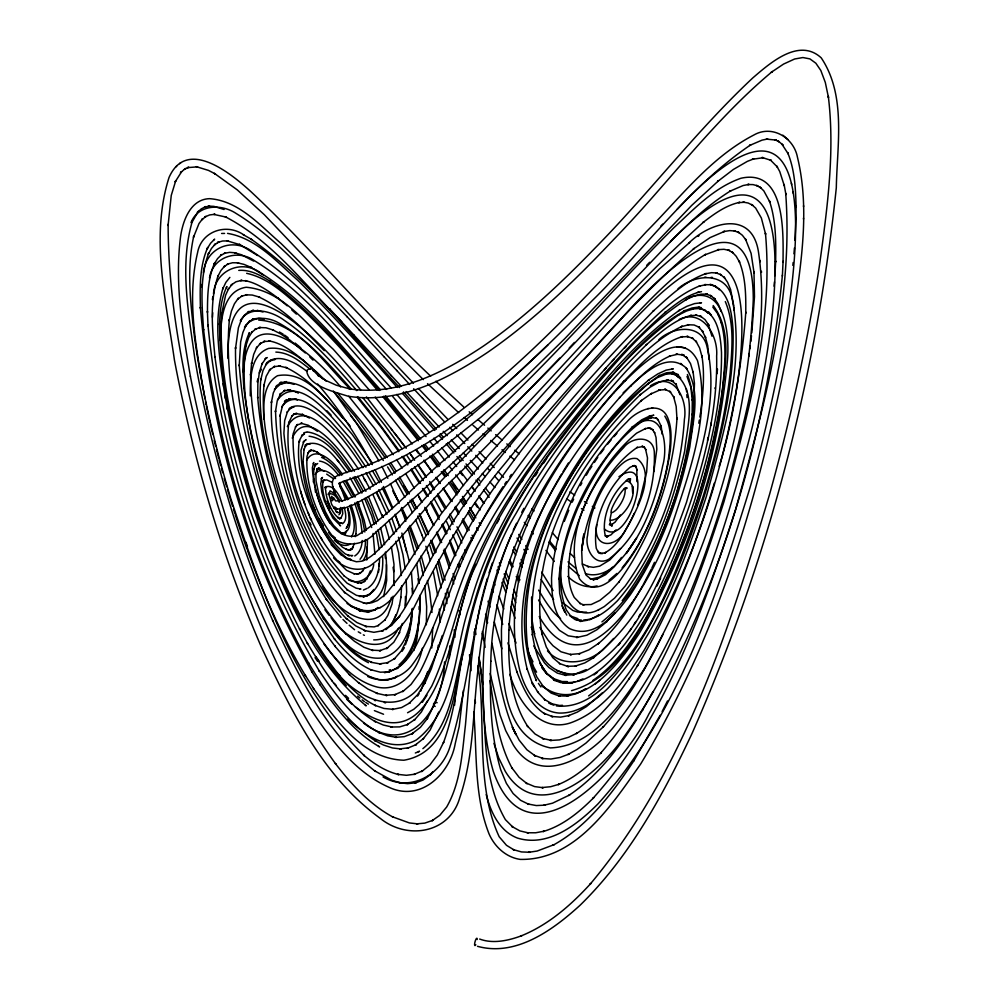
<?xml version="1.0" encoding="UTF-8"?>
<svg xmlns="http://www.w3.org/2000/svg" width="999" height="999" viewBox="0 0 999 999"><rect width="100%" height="100%" fill="white"/><g stroke="black" fill="none" stroke-linecap="round" stroke-linejoin="round"><path stroke-width="1.5" d="M382.567 556.505C383.878 572.002 379.358 597.027 359.378 596.453M449.762 645.866L449.4 657.742M622.202 600.649L622.802 599.899C662.961 546.74 685.252 480.819 692.157 414.935L692.157 413.973M692.282 400.524L690.821 387.113L686.987 376.436M796.028 219.031L796.091 205.619M473.713 711.9C477.172 752.484 473.838 795.254 489.023 833.815C494.555 846.665 505.944 857.292 520.117 859.39C576.061 860.676 612.025 804.507 640.621 764.085C721.415 630.756 764.335 477.859 792.282 325.549C799.824 270.167 810.838 212.475 797.439 157.18C793.743 137.55 772.027 124.463 753.783 135.052C710.639 157.392 680.381 197.452 646.74 231.331C588.374 294.343 529.92 358.129 461.238 410.214C426.885 435.776 390.01 459.29 348.688 471.69C343.793 473.563 337.887 474.038 334.153 478.121C330.145 482.904 333.741 489.572 335.352 494.443L332.679 486.476L333.816 489.972M803.471 219.118L803.483 218.057M803.546 206.731L803.546 205.607M228.009 358.429C225.762 234.216 331.668 353.821 360.627 389.91M365.384 539.585C365.659 546.503 364.485 553.746 360.027 559.29M405.344 605.756L405.432 596.503M412.999 593.269L411.376 571.952M692.157 414.935L692.295 399.388M250.262 395.804C250.337 379.458 249.912 355.182 268.581 348.426C292.395 345.554 310.377 367.12 326.423 381.306M302.984 462.125L304.108 449.063L303.921 449.675L305.894 445.317L305.107 446.391L307.904 443.818L306.805 444.443L310.389 443.618L309.727 443.756M355.207 536.663L355.869 533.703M783.041 262.4C783.091 235.027 786.488 168.132 741.021 178.234C714.322 187.45 694.268 208.803 674.063 227.56C638.361 262.962 604.932 300.524 570.217 336.875C530.844 378.484 489.972 418.681 447.602 457.23C416.658 482.492 390.834 514.747 356.718 535.739C328.771 542.17 313.012 493.007 312.412 467.644L313.773 462.5L313.187 463.648M355.869 533.978C357.018 524 354.32 514.173 350.999 504.857M374.9 554.32L373.039 533.391M418.881 621.016L416.845 639.285L413.886 650.549M419.093 609.402L419.143 606.505M426.323 624.812L426.66 606.668L424.787 585.726M412.275 608.978L409.965 628.209L406.231 641.221L406.531 640.322L401.323 650.898L394.068 659.265L394.942 658.466L386.975 662.961L388.261 662.587L379.632 663.848M420.167 595.129C419.842 619.018 418.231 647.752 399.038 664.822M340.671 507.48L340.197 513.174M596.653 524.6C592.807 548.339 615.059 548.613 624.75 531.368C633.99 515.397 658.091 473.901 636.962 458.616C627.809 456.805 620.591 464.922 615.047 470.854C600.212 489.21 589.86 511.75 587.599 535.364C584.39 547.502 593.918 567.295 608.666 559.328C640.821 535.427 656.006 490.434 654.27 451.348C652.534 434.627 631.543 436.838 623.676 447.589C593.543 479.095 561.213 534.902 579.657 579.108C601.011 604.982 629.42 560.914 638.249 545.392L638.498 544.93C652.946 518.381 663.236 489.522 668.343 459.715C669.954 445.454 672.926 428.958 664.797 416.133M220.28 340.684C220.767 321.591 222.228 290.871 246.179 287.25C283.466 290.572 307.754 325.824 333.316 349.325L369.255 389.922M455.944 687.275L454.582 705.282M432.729 627.809L431.768 647.939M339.872 483.004L339.922 486.451L340.209 482.455L338.861 483.928L342.907 481.443C443.768 450.936 520.454 373.239 592.632 300.249C645.304 248.626 689.123 186.401 750.786 144.805L749.55 145.492L762.1 140.11L767.719 138.986L766.358 139.111L776.248 140.11L774.937 139.71L779.208 141.846L778.071 140.884L783.029 145.08L781.892 144.118L788.223 153.871L787.612 152.572C794.767 169.63 795.591 188.486 796.091 206.743M796.028 217.957L794.979 240.397M438.124 648.214L438.236 645.292M561.276 561.688C556.768 583.641 569.355 625.037 598.975 609.577M774.999 274.65L774.949 275.699L775.674 260.989L775.624 262.1C775.998 241.633 776.073 220.579 769.43 200.961L769.954 202.173L763.81 190.859L759.939 187.05L760.938 187.987L756.555 185.414L757.941 185.939L753.046 184.603L747.627 184.515L749.088 184.403L743.144 185.527L729.732 191.296L730.868 190.697C694.342 213.399 666.233 246.815 636.45 277.285C594.517 322.178 552.809 367.32 508.716 410.114C465.109 452.172 420.129 492.807 374.975 533.166C362.687 546.803 339.66 548.576 328.683 532.517M511.525 534.49C494.218 574.288 485.464 617.407 483.379 660.651L483.366 660.839C482.105 697.926 482.942 735.751 493.381 771.615C529.195 873.251 625.087 762.961 648.95 713.848L649.437 713.061C723.988 578.896 767.444 427.51 782.417 275.075M782.367 276.111L783.091 261.288M212.475 317.295L212.725 312.737M412.362 608.329L411.713 620.154L409.253 633.503M531.593 597.015L531.893 619.03L534.74 636.126L539.36 649.974C545.766 669.467 569.168 680.356 587.599 669.954C633.466 642.782 654.994 589.685 675.811 543.144C698.463 483.479 718.019 420.479 716.633 356.006C718.356 335.751 702.584 308.441 679.258 319.38M378.534 572.165L378.746 569.218M378.958 566.258L379.17 563.311M636.9 481.63L636.85 469.093L637.137 470.229L635.564 466.346L636.463 467.382L634.078 465.472L635.963 466.071L632.754 465.971L633.965 465.696L630.194 467.22C608.154 485.689 591.858 519.318 596.291 548.414L598.264 552.097L597.577 551.111L600.499 553.596L598.751 552.822L602.322 553.508L601.635 553.533L605.781 552.484L604.62 552.959C616.87 546.453 623.563 533.803 630.544 521.241M313.286 482.017L313.549 478.908M774.1 286.226L774.437 281.88M693.756 406.531L694.455 383.379L693.069 371.591L693.281 372.852L690.521 363.599L686.35 357.005L687.112 358.079L681.618 354.32L684.203 355.219L675.998 354.108L677.409 354.308L669.243 356.218L670.529 355.806C654.982 362.525 642.532 374.413 630.544 386.051L631.106 385.452L619.405 397.827L619.88 397.315C562.599 462.425 513.586 541.608 508.878 630.369L508.903 630.019C507.979 662.861 509.415 698.363 527.934 726.723L527.197 725.811L535.089 734.015L543.743 738.985L542.519 738.448L551.498 740.421L550.249 740.471L559.403 739.922L568.581 737.262L577.347 733.004L576.286 733.553C598.501 720.054 614.909 699.225 629.507 678.134L628.983 678.933L637.799 665.284L637.312 666.046C671.753 609.24 695.379 546.59 714.31 483.129M463.374 690.534L459.228 726.423L455.232 743.593C449.837 774.188 420.629 802.309 388.861 787.237C354.62 772.065 331.581 740.334 311.363 710.102C249.188 608.516 213.798 492.694 190.434 376.586L190.334 376.061M793.943 253.808L794.442 247.952M244.156 362.962C253.858 295.716 321.628 363.436 340.609 386.9M400.874 597.589L401.635 585.814M243.319 372.127L244.256 361.813M717.057 373.701L717.494 369.043M405.207 607.28L406.668 592.107L406.143 579.308M362.2 540.509C361.938 546.353 359.965 552.722 354.757 555.993M393.781 585.426L393.981 564.173L391.371 546.603M792.844 265.397L793.144 262.525M750.848 341.433L751.498 335.714M751.81 332.842L754.482 296.765L753.983 271.978L754.108 273.127L751.098 253.359L745.479 239.061L746.153 240.222L742.369 235.277L737.936 231.83L739.123 232.705L734.04 230.769L735.476 231.056L729.745 230.607L723.388 231.618L724.687 231.331L710.102 237.6L693.256 249.088L694.18 248.401C620.916 311.75 560.164 387.999 495.005 459.34C461.675 496.803 432.267 537.512 406.256 580.344C399.076 590.696 391.521 601.848 379.97 607.692M715.034 388.449L715.122 387.687M700.823 410.889C703.159 392.644 704.869 374.026 701.872 355.744L702.11 357.005L699.612 347.989L695.828 340.996L696.603 342.058L691.808 337.699L692.956 338.399L686.825 336.363L688.261 336.551L681.156 336.988L682.492 336.551C658.254 344.23 640.796 364.335 623.339 381.73L623.826 381.206C553.271 458.216 493.156 553.671 490.809 661.201L490.821 661.013C489.597 697.402 490.359 734.527 500.699 769.705L506.368 783.328L513.136 793.556L520.579 800.299L528.983 804.42L527.709 803.945L536.313 805.556L545.092 805.157L543.843 805.269L552.534 803.184L569.805 794.879L568.756 795.466C600.899 774.188 623.214 741.583 643.069 709.24L642.582 710.027L653.096 691.508M444.543 661.887C443.681 706.855 410.651 758.728 363.586 723.089M393.094 596.216L392.07 603.908L387.849 615.434L384.677 620.267L385.102 619.792L377.909 625.711L378.509 625.486L374.15 626.897L365.422 626.423L366.621 626.635L356.905 622.552L347.527 615.734L348.439 616.42C315.322 584.752 297.527 540.946 282.442 498.576C271.154 461.9 260.277 423.526 264.036 384.79L263.761 386.001L266.209 376.236L270.167 369.205L269.355 370.242L274.737 366.208L273.576 366.845L280.244 365.809L278.833 365.921L286.938 367.832L285.677 367.345C309.178 378.446 326.448 398.913 343.107 418.231M571.503 690.671C620.217 676.835 643.019 623.788 665.147 582.842L665.396 582.355C692.02 524.962 711.051 463.961 721.29 401.511C723.888 370.417 733.691 332.605 713.186 305.532M748.775 356.393L749.188 353.409M749.812 348.913L750.224 345.929M200.849 287.4L201.261 284.503M412.462 609.44C410.814 628.596 403.334 653.546 381.68 657.966C365.472 659.927 351.161 649.362 340.147 638.711M366.758 560.027L367.182 546.753M698.813 423.214L699.312 420.129M699.812 417.045L700.574 412.437M462.574 654.407C457.367 684.103 453.983 714.447 443.394 742.869L443.706 742.045L437.3 755.094L429.845 764.997L421.628 771.603L422.577 770.841L413.986 774.462L415.197 774.175L406.406 775.299L397.527 774.325L398.838 774.6C385.502 771.44 373.876 763.711 363.499 755.007L364.448 755.793C293.768 687.025 260.989 589.835 230.719 498.351C214.897 445.704 202.11 392.033 194.543 337.55C190.622 303.971 186.363 269.368 193.794 235.976L193.469 237.312L199.001 223.539L202.685 218.681L201.761 219.817L206.019 216.371L204.807 216.995L209.665 214.935L215.122 214.273L213.774 214.398L226.436 217.145L225.087 216.683C272.302 240.884 305.02 285.09 341.833 321.978M212.362 299.575L212.849 296.703M721.166 402.222L721.29 401.511M385.826 629.657C393.456 623.638 397.352 614.185 399.538 604.982M399.45 605.469L400.949 597.152M653.846 471.665L656.818 449.175L656.043 437.5L654.457 432.442L654.72 433.017L652.359 429.383L653.209 430.307L650.274 428.221L651.535 428.771L647.976 428.059L649.4 428.009L645.054 428.696L645.679 428.459L636.588 433.179C603.034 461.513 581.818 502.797 571.353 544.979C568.369 562.899 565.871 581.743 574.263 597.427L580.344 603.683L579.795 603.296L583.94 605.044L582.679 604.707L591.133 604.545L599.875 600.399L609.665 592.37L619.293 581.53L618.743 582.267C652.722 534.502 673.289 476.535 677.01 418.032L676.972 419.081L676.173 406.393L673.576 396.528L674.113 397.664L669.717 391.196L670.716 392.045L664.622 389.16L665.983 389.56L658.628 390.122L659.977 389.922L650.699 394.006L651.635 393.344L640.746 400.961L641.583 400.374C579.395 459.34 528.071 545.941 541.995 634.427L541.808 633.603L546.328 647.077L552.709 657.592L560.014 663.773L559.403 663.486L568.556 666.72L567.282 666.296L576.348 666.021L575.124 666.171L584.827 662.899L594.068 657.392L593.119 657.991L602.559 650.237L613.648 638.473M710.801 425.549L711.363 422.627M430.681 376.161C368.156 317.295 313.748 250.424 251.049 191.771C231.518 173.888 186.963 137.063 169.056 177.422C150.212 236.663 165.959 300.474 174.463 360.289C193.157 458.079 221.241 554.308 260.789 645.741C290.247 709.015 322.277 776.485 380.369 818.456C407.48 840.359 449.85 833.278 459.777 797.627C473.901 756.618 472.802 712.437 477.947 669.817C482.654 620.054 493.718 570.441 516.058 525.474C538.211 480.556 567.644 439.66 599.512 401.173C624.213 373.576 648.214 342.595 682.292 326.186L681.143 326.723L688.923 324.725L687.499 324.725L694.118 324.987L699.725 327.485L698.413 326.885L702.971 331.656L702.097 330.669L705.619 337.65L705.232 336.438L707.692 345.554L709.14 359.453M707.504 440.447L708.166 437.462M482.804 594.717C472.028 637.399 469.305 681.48 465.434 725.162C462.15 752.821 460.864 782.342 446.64 807.042L439.785 815.309L432.043 820.728L433.254 820.167L424.825 823.114L416.546 823.875L417.919 823.9L409.415 822.939L392.37 816.77L393.469 817.319C369.817 804.732 351.523 784.39 335.339 763.461L335.951 764.272C279.358 686.675 245.766 595.179 217.407 504.208C191.408 413.149 168.169 319.568 168.132 224.313L168.082 225.449L171.254 195.417L175.749 180.707L175.15 181.893L181.556 171.766L180.432 172.702L185.489 168.444L184.353 169.393L188.761 167.245L187.337 167.645L197.602 166.845L196.266 166.658L208.466 170.392L215.447 174.013L214.348 173.351L237.3 189.897L264.26 214.623L377.397 333.616L423.339 379.62M427.697 671.578L420.791 691.096M203.384 272.864C205.856 247.552 232.567 236.663 252.66 251.798C307.417 287.1 347.202 340.509 390.996 387.774M257.13 381.83L257.867 378.883M719.168 466.233C739.959 402.697 781.143 172.502 648.001 305.769C588.873 364.897 534.353 429.008 487.075 498.026C461.813 535.576 443.693 577.235 427.909 619.492C419.63 638.086 413.436 657.017 396.815 668.618L397.902 667.981L388.611 671.827L389.935 671.765L380.382 672.202L370.754 669.717L371.84 670.192C356.618 663.548 344.767 651.41 334.353 638.798L334.927 639.522C277.922 559.89 246.753 462.075 239.236 364.872L239.223 365.859L240.647 341.908L242.857 332.542L246.079 325.137L245.504 326.311L249.738 321.029L248.614 321.953L253.833 318.818L252.422 319.18L258.629 318.194L264.323 319.093M422.315 648.276C418.606 669.03 401.061 692.382 377.51 687.15C354.32 681.256 337.699 662.162 323.826 643.756M483.141 593.231L487.3 578.471M370.379 570.829L366.933 578.858L367.307 578.334L363.873 581.818L364.935 581.081L360.876 582.929L362.075 582.729L357.455 582.966L358.079 583.054L348.776 579.37M213.499 293.843C215.135 269.98 242.233 258.803 260.876 273.102C308.491 302.972 343.406 348.564 380.532 389.885M640.659 496.74L646.653 472.09L647.502 457.942L645.554 449.125L645.903 449.712L643.693 446.79L644.78 447.664L641.882 446.191L643.144 446.516L636.95 447.577L637.499 447.265C605.094 469.105 587.1 511.376 581.693 550.287L583.853 533.878L581.68 550.661L582.28 564.572L586.026 575.049L590.896 579.108L590.284 578.883L594.193 579.645L592.857 579.632L597.09 579.095L596.465 579.32L605.544 574.712L613.96 566.97L621.553 557.417M442.307 635.514L431.356 668.693L424.737 683.466L425.174 682.642L417.594 694.717L409.128 703.346L410.202 702.709L401.523 707.592L392.145 709.477L393.369 709.377L383.991 708.466L374.6 705.219L375.724 705.644C361.251 698.588 349.525 687.187 339.086 675.149L339.797 675.961C296.341 621.965 271.091 556.031 250.225 490.646C233.791 433.004 218.119 373.314 221.728 312.874L221.628 314.123L225.587 295.254L228.796 288.311L228.134 289.46L232.168 284.315L231.094 285.127L235.939 281.805L241.908 280.269L240.484 280.607L246.628 280.894L245.23 280.619C257.667 283.254 268.232 290.821 278.209 298.314L277.335 297.652L287.213 305.806M322.502 477.41L321.178 479.008L321.79 477.847L320.754 483.716L321.753 491.808L324.338 500.924L332.817 518.006L340.597 525.799L339.722 525.437M402.31 623.438L399.15 633.354L399.625 632.467L393.818 642.245L386.551 648.638L387.649 647.901L379.42 650.761L380.756 650.599L371.915 650.174L373.077 650.574L363.898 647.24L354.42 641.258L345.454 633.478L346.166 634.215C311.775 598.076 292.183 550.874 275.599 504.557C261.963 462.425 250.225 418.706 250.624 374.088L250.524 375.149L251.661 362.625L251.561 363.786L253.696 354.345L256.968 347.015L256.318 348.139L260.702 343.132L259.528 343.968L264.972 341.271L263.561 341.546L270.067 341.159L268.781 340.859C282.242 343.206 293.194 352.11 303.534 360.452L302.759 359.827L311.938 368.144M346.154 531.156L344.405 534.415L345.804 533.041L342.782 534.34M209.478 278.022C212.687 256.631 238.124 248.739 254.782 260.901C307.505 293.369 345.342 344.343 386.638 389.435M373.726 564.46C372.365 575.998 359.965 585.951 348.726 579.932M489.073 572.739L492.37 563.011M383.691 596.628L386.7 580.344L386.426 564.597M391.446 597.34C379.608 640.359 336.226 611.575 322.277 585.851M637.662 505.132L640.159 498.139M354.333 543.256L352.61 548.076L353.196 546.94L350.512 549.9L352.172 548.963L348.127 550.187L351.586 549.138M395.904 614.76L391.458 625.312M475.437 564.298C454.033 614.185 452.834 670.903 427.072 718.955L427.684 718.169L420.392 727.359L411.85 733.878L412.949 733.353L404.333 736.65L395.354 737.362L396.703 737.374L387.687 735.851L378.671 732.404L379.82 732.991C353.571 719.268 335.302 694.73 319.081 670.679L319.555 671.403C256.443 566.783 219.955 446.253 207.954 324.975L207.992 325.924L207.43 311.363L207.467 312.387C207.48 295.741 207.817 278.434 214.66 262.962L214.073 264.248L217.557 258.616L221.728 254.52L220.617 255.469L225.474 252.947L224.188 253.346L229.72 252.347L235.926 252.872L234.603 252.747L241.471 254.77L253.621 261.064M405.407 644.842L408.978 634.989M292.232 438.136C308.117 402.597 346.428 458.728 354.383 471.266M438.773 712.05L430.169 729.969L422.864 739.322L423.601 738.461L415.272 745.004L416.483 744.505L407.267 748.313L408.516 747.801L399.875 748.9L401.223 749L392.432 747.951L383.516 745.029L374.775 740.546L375.799 741.146C346.291 722.24 326.298 692.257 308.454 662.824L308.853 663.511C251.898 560.764 217.282 445.741 203.521 329.258L203.584 330.132C201.898 304.533 199.488 277.597 208.729 253.084L208.242 254.308L211.488 248.414L215.372 243.968L214.323 244.992L218.843 242.008L217.457 242.507L222.615 240.984L228.396 240.909L227.06 240.821L240.459 244.842L239.323 244.268L257.58 255.507M306.543 460.302C316.683 443.256 336.163 464.448 342.57 474.725M564.31 521.403L568.743 510.289M364.61 567.944L362.3 571.465L362.712 570.941L359.503 573.626L360.614 572.939L356.88 574.163L358.092 574.025L353.958 573.813L354.57 573.938L346.553 570.342C310.889 535.826 292.07 483.341 293.069 434.115L295.791 426.486L295.404 427.023L297.652 424.413L296.641 425.174L302.222 423.239L300.824 423.251L308.279 425.237L317.407 431.231M248.838 333.903L249.438 332.617C241.159 349.837 242.769 369.68 243.843 388.199L243.781 387.287C253.571 468.806 279.807 549.363 323.813 618.918L323.339 618.181C335.489 635.489 349.175 653.034 368.481 662.712M656.93 586.051L660.701 577.934M513.274 530.207L516.52 523.289M651.935 567.807L654.495 562.325M631.156 519.93L634.278 513.349M287.312 426.648C307.967 390.197 348.888 456.181 358.691 469.305M572.29 501.985L573.626 499.238M662.936 634.452C646.528 667.519 627.772 699.899 602.859 727.359L603.571 726.573L585.963 743.081L576.997 749.487L567.956 754.495L569.08 754.058L559.989 757.467L550.899 759.04L541.845 758.441L543.194 758.541L534.303 755.344L535.427 756.043L526.898 749.75L519.13 740.122L512.275 727.022L516.008 734.777C502.247 706.081 498.501 674.025 491.92 643.219M190.996 222.615C198.177 204.146 221.703 203.746 236.201 213.511C279.695 240.135 312.113 280.781 347.29 316.933M346.041 528.434C350.686 522.827 348.701 514.71 347.689 508.241M667.507 700.961L662.15 711.475M346.678 527.684L348.014 525.012M351.523 536.938C357.08 527.272 352.859 515.234 349.7 505.506M643.194 584.752L651.286 569.168M398.489 628.159C383.766 659.839 344.88 638.96 331.081 617.669M521.765 512.287L523.838 508.354M660.127 715.334L633.841 760.826L634.353 760.039C612.674 792.819 588.061 826.061 552.897 845.304L554.07 844.667L537.125 851.048L528.608 852.322L529.982 852.272L521.49 851.935L513.086 849.562L514.235 850.049L506.481 845.304L499.2 836.775C475.249 785.214 486.338 721.965 478.034 665.734M497.027 523.101L499.138 519.143M226.298 287.7L226.935 286.538C221.029 298.351 220.03 311.8 219.505 324.787L219.568 323.626C219.942 386.688 236.076 448.489 254.832 508.291C274.937 567.519 298.976 626.873 338.074 676.36L337.4 675.536L346.266 685.589M427.572 700.736L421.403 711.95L414.16 720.329L414.935 719.455L406.955 724.799L408.091 724.325L399.725 726.885L390.884 727.022L392.22 727.085L383.329 725.037L374.4 721.128L375.512 721.765C344.93 703.721 325.087 672.752 307.267 642.969L307.63 643.631L299.45 628.808L299.775 629.407C256.231 544.255 227.76 451.311 214.91 356.581L214.997 357.367C212.525 330.257 209.153 301.76 218.194 275.487L217.67 276.785L220.904 270.542L224.862 265.846L223.801 266.845L228.459 263.761L227.185 264.223L232.555 262.749L238.611 262.837L237.275 262.774L244.018 264.398L251.386 267.507L250.175 266.883L263.124 274.837M558.516 479.195C525.312 536.101 503.683 604.944 519.867 670.691L520.092 671.465C525.249 690.147 537.574 711.363 559.015 713.061C578.209 713.673 594.53 701.136 607.717 688.548C657.529 635.002 683.853 564.572 706.43 496.216C723.526 432.679 745.079 365.347 732.267 299.151C727.235 271.228 695.104 273.676 678.021 288.761M259.353 373.002L261.438 369.305M580.407 485.564L581.893 482.979M586.326 475.212L588.548 471.328M299.076 442.033L299.862 440.959M642.432 586.076C630.444 607.355 616.77 628.296 597.827 644.068L598.713 643.306L588.886 649.874L578.933 653.858L580.094 653.596L570.154 654.482L571.328 654.757L560.951 651.76L553.009 645.766L548.139 640.272L539.872 627.422M510.027 499.562L511.538 496.99M331.156 498.376L331.78 496.266L332.155 500.836M363.062 560.551C367.47 554.695 367.32 546.853 367.42 539.885M614.385 392.282L613.91 392.794C555.681 458.903 506.231 539.485 501.461 629.607L501.436 629.957C501.723 669.73 500.337 737.337 550.374 747.914C594.892 746.053 621.665 702.347 644.08 669.243C707.679 556.755 748.214 428.534 753.283 299.051C752.821 179.046 654.395 281.194 620.367 319.767C569.58 375.075 519.305 431.093 474.088 491.121C451.311 521.615 432.442 554.77 415.559 588.823C408.329 601.873 401.71 615.946 390.409 626.036L399.812 615.996L391.208 625.349L382.105 630.906L383.341 630.631L373.888 632.317L364.26 630.469L365.472 630.806L355.806 625.936L346.278 618.506L347.003 619.218C315.447 588.099 297.69 546.178 282.592 505.244C269.48 464.647 256.88 422.003 260.839 378.896L260.727 380.032L262.987 370.604L266.558 363.574L265.809 364.772L270.617 360.339L269.393 361.126L275.399 359.303L274.101 359.515M620.304 515.009L615.072 522.14L611.188 524.925L612.399 524.55L609.303 524.687M634.253 624.15L635.776 621.59M638.848 616.47L640.371 613.91M333.204 499.962L333.541 497.602L335.614 500.936L342.682 500.761L351.323 497.452L368.244 488.636L399.962 469.006L430.781 447.365L460.851 424.001L490.109 399.238L547.976 344.817M373.801 589.472L369.468 594.617L370.017 594.23L366.358 596.203L366.995 595.953L362.987 596.728L364.285 596.678L356.481 595.379L346.865 589.56L347.714 590.197C303.609 545.541 280.17 477.172 280.207 414.985L279.97 416.071L282.38 406.168L286.501 399.812L284.453 401.536L290.234 398.688L288.811 398.763L296.129 399.35L294.967 398.876L297.427 399.987M559.253 477.847L561.538 474.138M563.049 471.665L568.381 463.012M535.364 475.861L537.699 472.077M519.343 484.24L521.753 480.457M402.048 651.323L404.395 647.652M503.096 486.613C481.955 518.219 464.323 552.185 451.373 587.961C440.671 616.346 433.766 646.328 419.218 673.151L411.001 684.502L402.647 691.645L403.559 690.908L394.393 694.854L395.579 694.567L385.664 695.292L386.963 695.579L376.236 693.206L377.51 693.493L367.932 689.048L358.466 682.617M417.557 696.103L419.081 693.743M422.34 702.359L427.01 695.117M635.164 683.054L635.689 682.242M643.593 669.992L644.08 669.243M277.422 400C299.925 370.804 335.976 423.214 349.887 437.762L369.106 465.309M521.328 482.342L522.952 479.857M589.385 470.054L591.895 466.233M594.405 462.412L597.764 457.33M543.431 463.449L546.703 458.516M629.52 631.268L631.093 628.895M628.87 644.942L630.556 642.432M504.745 484.115L506.418 481.693M509.74 476.848L511.401 474.425M281.643 407.043C295.167 387.225 320.467 411.113 330.806 421.553L342.907 435.002L353.883 449.188L365.946 467.182M617.782 660.339L619.505 658.029M600.362 453.721L603.896 449.051M607.429 444.393L611.126 439.872M618.344 645.342L620.117 643.031M575.199 419.43L576.972 417.157M244.48 327.197C251.636 315.609 267.907 316.808 278.371 322.764C307.455 338.761 329.42 364.635 351.286 389.011M338.923 514.81L340.022 513.436M240.322 320.654C250 304.658 272.228 311.238 284.39 320.417C312.312 339.498 334.852 365.184 356.83 390.597M229.882 277.372L225.886 282.355L222.677 289.023L223.052 287.799C213.087 321.403 219.518 357.155 224.226 391.108C231.506 433.591 242.557 475.362 256.231 516.221C281.506 584.365 308.216 658.441 366.221 705.831L365.272 705.182M315.209 474.413C320.13 466.021 331.656 472.677 335.539 478.546M432.667 771.927L429.982 775.162L430.819 774.362L423.014 780.057L414.772 783.179L416.071 782.766L407.604 783.653L399.026 782.654L400.362 782.866L391.72 780.219L374.5 770.753L375.462 771.428C326.161 733.478 298.214 675.349 272.552 620.217M620.554 548.513L609.777 560.014L599.625 566.158L593.381 567.32L587.587 566.433L588.586 566.733L582.467 563.936M616.071 529.87L610.901 534.902L606.905 536.513L608.254 536.376L605.032 535.789L607.155 537.112L605.082 534.765C601.248 516.471 612.437 491.246 628.346 479.17L627.272 479.757L630.706 479.033L628.821 478.921M333.604 557.879C342.582 567.782 358.067 573.214 370.254 565.784C402.609 541.595 424.1 505.594 453.946 478.434C540.172 395.666 615.034 301.498 704.02 221.691L703.034 222.465C714.135 213.986 725.873 205.207 739.834 202.335L738.523 202.647L744.292 202.298L742.944 202.073L748.151 203.022L752.809 205.294L751.56 204.483L755.656 208.079L761.363 218.019L765.609 234.315L765.434 233.092C773.676 324.213 748.051 414.573 724 501.598C695.366 590.421 662.524 681.643 600.624 753.221L601.373 752.447C588.998 765.534 575.062 777.809 558.166 784.602L559.428 784.165L550.649 786.712L541.883 787.574L543.244 787.736L534.577 786.588L526.111 783.041L527.135 783.703L519.068 777.272L511.75 767.632L512.237 768.506C497.552 741.583 494.705 710.414 490.022 680.631M614.023 436.613L616.907 433.341M604.258 370.055L606.181 367.894M569.218 348.039L574.45 342.432M611.975 361.426L614.048 359.203M616.895 573.438L608.99 580.244M622.152 567.794C649.375 534.627 664.085 492.27 670.317 450.187C671.278 439.285 671.977 427.734 667.594 417.445C659.765 399.475 636.026 411.014 627.11 421.69C585.464 463.086 555.407 519.068 551.523 578.259L551.548 578.908C551.61 596.353 553.583 618.056 569.63 628.633C594.517 639.922 616.221 613.511 629.445 595.916L629.944 595.267C660.302 550.874 678.758 499.225 689.834 446.865C692.881 421.491 701.485 390.821 685.988 367.869M615.097 612.562L605.968 622.34L606.805 621.628L596.94 629.707L586.813 635.227L576.56 637.549L577.734 637.287L568.206 635.814L559.477 630.369L550.174 619.817L538.548 599.987M612.35 567.282L609.415 570.404L610.114 569.767L599.55 577.072L590.671 579.208M559.852 358.029L435.327 486.95L384.24 543.868C377.722 550.549 370.279 558.853 361.388 561.251L356.381 561.763L347.078 558.891L341.858 555.219L331.218 544.58L341.458 554.957L332.18 545.192C311.676 514.885 294.83 477.035 299.2 440.859L302.472 434.865L301.598 435.826L304.458 433.966L303.159 434.54M338.149 518.019C341.333 517.682 336.738 517.857 338.424 517.42M625.212 380.844L625.774 380.257C641.108 365.122 680.519 326.436 697.489 360.602C711.338 415.122 689.372 471.665 672.664 523.164C658.89 566.046 589.348 703.471 539.235 616.545M613.91 392.794L625.774 380.257M660.676 226.323L662.774 224.113M614.16 416.446L616.196 414.323M341.034 517.932L342.769 513.761L342.257 507.867M646.678 265.372L649.65 262.287M624.375 348.189L626.398 346.129M677.197 209.253C875.374 -2.235 769.717 424.887 748.376 492.982C714.297 602.634 676.36 716.957 598.101 803.758C577.534 824.337 548.476 847.589 517.457 838.074C499.325 831.131 490.734 812.087 486.201 794.517M625.012 488.523C621.528 488.923 601.885 522.365 616.333 509.727C620.991 504.445 626.036 495.679 625.049 488.586L624.025 489.085L627.21 488.036L625.299 487.974M623.139 392.857C638.523 378.896 665.796 348.239 687.075 368.793M602.659 692.594L586.5 706.555L577.397 712.062L568.294 715.771L569.467 715.459L560.514 717.132L551.473 716.458L552.684 716.67L544.018 713.298L545.067 714.073C529.982 704.495 522.739 687.262 516.658 671.216L516.883 671.852L507.942 642.844M342.495 523.738C347.702 520.092 345.392 512.087 344.18 507.155M670.379 241.583C828.783 80.857 765.509 381.905 746.79 448.201C719.542 549.363 685.489 651.51 623.713 737.299C599.712 772.077 538.773 826.585 505.319 771.39L498.726 757.929L493.943 743.356M341.159 517.832L339.485 519.218M213.549 240.135L214.66 239.161L210.589 243.232L207.168 248.751L207.742 247.44C199.35 266.483 199.975 287.912 200.412 308.291L200.362 307.317C211.176 434.64 249.25 560.614 311.988 672.015L311.551 671.316L320.067 684.852L319.605 684.103C335.814 708.104 354.058 732.23 379.62 746.877L378.471 746.265M274.413 389.398L279.87 384.615L282.292 383.653M175.612 167.058L176.736 166.109M179.633 163.661L180.769 162.7M595.379 683.94L599.712 680.319M289.36 408.304C298.039 402.609 308.978 408.241 316.358 413.499C335.402 428.134 350.087 447.589 362.887 467.707M377.822 607.467L374.325 610.364L374.887 610.002L367.47 612.3L368.668 612.275L359.19 610.701L360.352 610.938L351.074 605.894L351.985 606.643C322.914 583.141 307.367 547.539 293.581 513.736C280.819 477.847 269.343 440.059 271.578 401.548L271.353 402.722L273.301 392.919L276.96 385.402L276.186 386.451L281.243 382.167L280.095 382.842L286.551 381.643L285.152 381.793L293.918 384.365M598.451 609.865L604.245 606.605L614.547 598.151L625.187 586.063C659.715 537.549 680.619 478.671 684.402 419.243C687.911 399.088 673.676 370.404 650.324 385.901M689.722 242.432L659.465 268.956L626.448 302.497L565.759 368.581L489.273 454.37L464.485 483.816L440.959 514.16L419.38 545.604L399.862 576.273L386.188 593.806L377.46 600.574L371.84 602.722L367.395 603.221L362.999 602.734L364.21 603.034L354.17 599.275L344.293 592.145L345.055 592.894C300.412 544.218 277.335 476.161 275.537 410.714L275.437 411.863L277.185 401.198L280.657 393.431L279.907 394.617L284.94 390.197L283.828 390.921L290.384 389.785L289.098 390.01M422.877 748.651C450.736 725.811 453.608 685.951 462.125 653.321C471.853 603.808 486.713 554.857 512.075 510.951C537.112 467.057 567.944 426.773 600.624 388.336C626.236 360.027 651.261 329.27 685.114 310.464L684.003 311.026L691.982 308.004L699.125 306.98M350.462 543.918C345.167 547.502 338.224 544.218 334.24 540.134M593.955 674.912L597.452 672.265M266.646 362.837C279.121 352.322 296.453 363.361 307.018 371.366M328.209 494.455C333.179 491.595 337.999 498.464 339.185 502.372M592.807 680.494C616.695 664.198 633.054 639.547 647.627 615.097L647.976 614.485C686.463 544.967 711.238 467.907 722.439 389.335L722.527 388.586C724.762 366.571 727.122 343.693 721.053 322.09M317.694 463.536L314.573 465.834L315.634 464.148L313.624 469.767L313.861 468.606C312.587 486.563 319.493 504.033 327.734 519.655M597.702 697.439L598.601 696.778M688.798 243.107C710.501 221.691 751.56 210.302 758.328 251.049C770.429 330.319 747.002 410.052 727.372 486.263C702.06 569.005 671.665 652.734 617.819 721.59C595.554 752.559 541.583 791.121 513.274 744.867L505.706 730.619L499.95 714.772L490.147 673.513M697.976 236.413L698.95 235.702M588.423 704.183L589.36 703.496M618.955 476.698C658.216 449.875 627.996 550.287 604.445 528.983M305.557 439.985L306.069 439.61L303.184 442.232L303.933 441.208L300.974 450.262C301.81 489.248 316.758 533.478 346.466 557.842L350.936 559.527L349.737 559.303M325.174 487.025C333.466 483.566 339.435 495.854 342.083 501.423M658.828 339.71C672.227 326.973 700.112 323.114 706.58 344.98C719.53 397.527 700.661 451.948 686.488 502.335C667.482 555.456 645.891 611.588 602.547 649.812C587.662 663.673 561.888 667.407 547.502 650.923M397.19 676.123L393.843 678.496L395.005 677.859L386.501 680.232L387.737 680.169L378.833 679.682L369.73 676.66L370.829 677.11C356.318 669.992 344.88 658.166 334.715 645.854L335.352 646.64C300.374 601.311 278.771 547.34 261.238 493.281C247.115 445.979 234.765 397.14 235.539 347.44L235.514 348.614L238.386 327.809L241.221 320.017L240.622 321.166L244.355 315.284L249.026 311.363L247.977 312.212L253.534 310.289L252.135 310.677L258.566 310.714L257.168 310.464L262.999 312.013M597.764 615.734L598.763 615.059L589.447 619.904M601.935 621.89C642.007 590.359 660.476 539.822 676.798 493.206C686.338 455.344 701.897 412.974 687.399 374.5M584.652 689.597L585.714 688.923L576.311 693.668L566.72 696.203L567.944 696.066L558.891 695.916L560.077 696.315L551.173 693.094L542.969 686.375L543.831 687.262L536.85 677.047L531.393 663.811L527.734 648.351L527.884 649.113C515.209 548.239 576.198 448.164 648.813 383.104L647.901 383.816L657.654 377.522L666.57 373.926L665.209 374.163L672.639 373.676L671.353 373.339L677.497 376.011L676.448 375.199L678.296 377.572M588.611 695.891C651.323 649.013 677.497 568.743 702.709 497.764C715.321 456.968 725.436 415.234 730.194 372.727C731.942 349.175 734.789 323.938 725.299 301.586M328.246 494.03L329.757 491.945L329.121 494.93L331.631 504.345L336.888 512.237L336.201 511.763L338.386 512.599L337.013 512.362M267.32 357.567L265.047 358.928L266.059 358.067L261.726 364.335L262.287 363.186L259.365 372.24L257.854 383.753L257.705 398.039L257.68 397.028C263.611 468.681 287.6 539.36 326.636 599.737L326.111 599.038L341.046 617.394M586.201 669.592L573.101 674.974L574.363 674.612L564.885 675.199L566.183 675.461L557.317 673.101L548.876 667.494L544.48 662.874L533.728 645.928M407.567 712.749L413.736 709.315L418.856 704.832L423.601 699.3L431.743 686.113C450.187 646.778 457.018 603.196 474.637 563.486C489.398 528.471 509.303 495.891 531.356 465.034C571.815 410.514 614.685 356.968 665.709 311.913L664.847 312.65C675.923 304.108 687.424 294.355 701.51 291.658M582.892 678.933L577.484 681.218M368.107 587.924C377.36 581.43 379.458 569.043 379.533 558.478M305.157 444.93C323.501 436.85 337.487 461.063 347.003 472.689M363.436 590.059L366.933 588.461M637.237 423.851C664.647 408.479 667.832 448.489 662.712 465.684C655.494 502.047 641.895 539.448 614.785 565.696C606.905 572.564 595.829 577.11 585.451 573.563M415.334 753.009L419.555 751.26L418.344 751.76M649.288 415.996L650.499 415.659L641.77 419.792L632.117 427.21L632.804 426.561C592.27 466.883 562.824 521.328 559.003 578.995L558.978 578.346L559.665 593.406L562.612 606.643L564.91 612.2L562.037 605.806M347.028 603.408C354.832 609.065 365.222 612.487 374.787 609.665M374.263 609.865L380.469 607.492M322.19 480.706L326.748 479.882L331.606 482.117M325.199 487.612C328.946 485.114 323.988 488.486 325.724 490.372C326.149 500.037 332.58 513.836 338.286 517.682M351.461 555.856L352.647 555.556L348.164 555.407L349.413 555.644L345.254 553.896C319.318 532.729 306.98 495.279 302.997 461.663M688.411 297.739C726.897 283.142 729.832 339.061 727.185 362.899C718.343 457.829 688.323 551.523 639.273 633.341L638.823 634.015C619.83 662.574 580.594 715.746 541.77 685.701M572.04 682.854L574.762 682.042M389.148 670.067L390.434 669.692M294.043 407.018L290.584 407.992L291.87 407.467L288.798 409.715L289.685 408.803L287.2 412.275L287.487 411.688L284.665 420.604L283.903 433.316C289.073 487.462 307.542 544.555 347.165 583.254L356.144 588.186L360.939 589.06L359.74 588.998M303.821 432.779L306.656 432.105M697.439 292.332L698.813 292.008M586.563 612.187L577.534 612.087L572.789 610.414L562.512 602.559M322.29 481.156L324.513 479.932L322.54 482.18L323.064 481.006C320.754 494.78 328.796 514.398 339.81 523.126L338.673 522.652L342.083 523.176L341.421 523.151M366.109 603.821C387.637 598.563 387.974 569.555 385.414 552.097M324.887 487.687L326.386 487.4M288.099 382.654C305.032 383.741 317.794 397.327 329.533 408.279L352.023 434.178L371.953 462.5M647.814 408.603L648.451 408.491M652.035 407.879L652.684 407.767M653.159 415.334L653.821 415.222L649.924 415.884M280.981 383.891L289.385 382.417M373.701 639.897C392.982 640.022 405.332 622.514 413.948 607.692C439.298 557.28 467.507 508.054 503.983 464.735C539.26 421.178 576.336 379.083 614.098 337.662C642.619 307.967 669.904 275.612 705.656 254.333L704.557 254.957L719.043 249.563L717.619 249.7L723.95 249.288L729.545 250.474L728.146 249.987L733.016 252.784L732.017 251.86L736.201 256.281L739.647 262.3L739.11 261.101C745.841 277.535 745.928 295.692 745.754 313.174L745.803 312.088C737.075 430.107 702.846 547.464 644.068 650.361C625.324 679.133 604.12 711.001 570.267 722.964C539.035 733.091 517.245 700.124 509.89 674.35M587.912 620.154L580.219 621.415L581.555 621.266L574.974 619.505L571.328 616.883L566.308 609.927C553.184 576.523 564.897 539.41 577.872 507.792C593.906 474.762 613.336 440.634 644.505 419.792L643.93 420.055L652.21 417.245L642.744 420.142L651.56 417.37L650.923 417.357L656.917 418.431L655.731 417.744L658.329 419.917L657.866 419.38L661.276 426.436L661.113 425.811L662.25 434.328M671.977 369.043L673.276 368.843L666.108 370.142L657.817 373.913L648.326 380.219L649.213 379.62C605.744 415.959 573.301 464.185 548.439 514.697C526.498 562.474 514.223 617.469 527.26 669.43L527.035 668.643L531.643 681.405L537.774 692.182L545.254 700.199L544.405 699.375L552.247 703.97L550.973 703.583L559.54 705.494L562.487 705.282M597.127 585.901C586.475 588.811 575.349 583.99 567.844 576.435M343.369 534.14L344.618 534.115L340.796 532.954C352.522 534.19 350.824 515.484 347.839 508.678M700.174 302.897L701.51 302.747L694.617 303.584L686.937 306.306L678.521 310.801L679.557 310.202C631.693 343.668 595.829 391.084 559.627 436.188C521.016 486.463 487.3 541.745 470.367 603.321C453.783 648.126 457.217 708.391 416.283 740.009C392.008 753.308 365.047 735.901 347.914 718.905M583.616 620.029C597.177 619.505 608.204 609.765 617.407 600.799C653.908 558.803 672.827 504.433 684.715 450.849C687.025 426.71 697.826 392.22 675.511 374.15M610.377 520.229C624.562 520.679 643.768 486.501 626.336 480.606M348.713 550.012L349.962 550.049L345.916 549.225L346.516 549.45L342.545 547.24C319.418 525.287 305.12 488.199 306.993 456.431L308.329 452.622L308.029 453.209L310.302 450.312L308.828 451.511L311.788 450.199L310.452 450.424L314.048 450.636L313.374 450.512L317.57 452.21L316.995 451.96L324.101 457.255M611.376 512.599L610.002 519.492L610.501 524.662L610.164 523.563L612.112 526.136L610.014 524.725M327.485 661.101C350.274 695.704 401.473 725.336 426.024 676.423C448.301 631.967 456.968 581.868 481.218 538.161C501.535 499.088 527.484 463.299 554.745 428.821C580.282 396.89 606.843 365.734 635.277 336.338C654.907 317.295 674.337 295.991 700.287 285.689L699.088 286.176L705.956 284.665L704.62 284.628L712.075 284.852L710.726 284.815L716.071 286.738L714.747 286.114L717.032 287.949M258.691 320.08C298.788 322.64 324.3 363.786 350.562 389.41M238.761 270.404C250.312 269.43 261.039 275.549 270.442 281.543M384.503 672.702C414.348 667.157 419.692 629.607 420.042 604.532L419.655 596.49M221.591 233.466L224.575 233.429M562.549 683.229L571.903 683.154M319.493 461.051C327.947 462.287 333.953 469.505 339.011 475.761M309.066 436.213C327.847 438.723 338.998 457.542 349.525 471.266M567.395 681.593L562.037 681.555L552.922 678.396L554.095 678.92L545.417 672.29L541.77 667.669M672.439 372.227L673.763 372.252L666.645 372.752L658.416 375.936L659.602 375.412C609.74 408.853 576.685 462.375 550.037 515.022C527.447 565.996 512.949 627.609 536.451 680.769L535.926 679.807M307.342 431.968C328.209 434.827 340.272 456.306 351.723 471.516M704.695 277.173L706.031 277.21M711.038 277.372L712.399 277.41M315.209 464.185L315.909 464.21M227.56 233.379C256.243 238.224 276.923 261.9 297.714 280.257C332.48 314.46 364.76 351.049 397.202 387.425M556.381 705.906C590.184 709.552 613.761 677.834 631.98 653.895C665.259 605.344 687.2 550.037 704.857 494.18C720.441 440.996 734.29 386.113 733.066 330.307C731.855 313.386 729.445 289.585 710.114 284.24M335.564 508.616L337.387 509.403L334.727 506.893M275.849 352.098C289.173 352.46 300.212 361.488 310.252 369.293M575.686 619.417L581.568 620.167M685.389 347.902L676.785 346.74M340.796 533.491L341.783 533.541L333.504 525.412L329.183 518.881L325.249 511.5L319.193 495.866L316.034 480.944L315.934 473.788L317.095 469.38L316.596 470.591L318.868 467.819L316.671 469.105L319.955 468.581L318.606 468.431L324.088 471.241M698.925 307.242L701.41 307.667M380.956 664.098L370.629 662.187L371.915 662.424L362.475 658.066L353.559 651.81L354.42 652.472C309.915 611.663 287.824 552.897 268.344 497.177C254.096 448.052 238.461 396.316 246.154 344.73L245.879 345.916L248.589 337.699L252.322 331.531L251.436 332.655L256.194 328.646L254.895 329.295L260.489 327.447L259.153 327.522L265.984 327.784L273.539 330.12L272.365 329.67L280.781 333.991L289.897 340.097L305.282 352.934M671.291 373.276L674.113 373.813M246.666 273.326C269.193 278.209 286.301 295.367 303.097 310.002C329.445 335.002 353.571 362.225 377.073 389.885M333.516 507.942L338.911 509.028L344.692 508.066L354.395 504.383L388.112 485.601L435.189 453.496L481.031 417.058L523.701 378.846L564.747 338.686L691.645 205.457L718.531 180.744L717.632 181.493L733.378 169.455L747.364 161.363L753.671 158.903L752.259 159.278L763.448 157.705L761.987 157.455L771.265 160.414L770.117 159.678L777.522 167.195L776.76 166.084L779.757 171.566L784.352 185.851L784.103 184.503L785.938 194.605L785.701 193.282C793.618 300.574 763.985 406.705 735.689 509.203C702.684 611.363 665.821 717.357 592.844 798.501L593.706 797.664C579.32 812.1 562.924 825.698 543.044 831.568L544.243 831.18L535.664 832.779L527.11 832.766L528.371 832.904L519.905 830.893L511.675 826.348L512.787 827.035L505.382 819.63C477.984 772.227 488.249 711.363 479.058 658.066M384.278 702.572L385.577 702.871M374.375 700.386L375.649 700.674M330.007 490.809L335.602 494.18L339.485 500.049M577.946 618.668L569.48 615.584M287.737 389.647L297.003 392.058M556.218 680.569C584.627 690.047 609.053 663.486 625.174 643.618C656.93 601.435 677.347 551.997 694.005 502.247C709.04 453.733 722.115 403.534 721.49 352.385C720.541 336.126 718.106 312.699 699.125 308.192M326.685 474.125L333.429 478.683M479.67 939.048C492.769 944.03 508.466 940.721 521.878 935.626L520.591 936.125C548.189 925.136 571.066 905.119 590.846 883.403L590.034 884.327C683.316 773.101 728.708 631.156 769.605 494.23C790.709 418.206 808.004 341.059 819.817 263.012C827.272 207.917 835.102 151.823 828.296 96.254L828.496 97.615L825.299 82.405L820.828 70.492L815.858 63.212L809.939 58.904L802.909 57.542L794.642 58.991L783.591 64.061L771.216 72.34L772.339 71.503C712.924 120.954 667.419 184.465 613.611 239.573C574.875 280.582 534.14 320.229 487.587 352.372C446.99 379.533 398.776 404.27 348.451 396.266L347.627 396.091C335.652 392.095 308.192 386.301 306.668 370.517C312.812 364.41 319.293 376.161 323.551 379.308M477.51 946.315C516.083 956.955 553.059 929.894 580.032 905.281C629.333 857.204 662.724 795.654 691.82 733.94C768.144 561.101 816.857 375.599 836.313 187.7C837.062 145.005 846.453 95.492 821.215 57.842C798.988 37.4 770.204 62.937 752.809 77.91C696.528 130.657 649.725 192.457 595.704 247.402C561.013 283.266 524.487 317.732 483.329 346.129C444.13 372.29 397.677 396.491 349.063 388.786L349.887 388.948L336.326 385.227L325.499 380.282L317.782 375.237L318.781 376.061L312.924 370.005L313.636 371.366M556.63 670.529L566.483 673.838M561.276 682.779L553.608 680.032L554.845 680.494L546.703 673.638L539.91 663.149L547.527 674.55C538.149 663.311 534.815 648.501 532.355 634.427L532.467 635.114C524.575 543.219 576.76 456.381 640.596 394.393L639.835 395.005L650.137 387.137L659.615 381.93L668.368 379.782L666.982 380.057L673.551 381.306L671.103 380.144L676.448 384.865L675.824 383.716L679.957 394.705M350.537 605.943L361.988 610.214M374.388 710.626L383.554 714.248M673.626 372.702L678.383 374.6M224.101 209.503L213.886 206.368L208.229 206.119L209.59 206.119L204.495 207.143L205.856 206.556L201.298 208.866L197.34 212.412L198.314 211.326L191.92 222.402L192.332 221.166C179.271 265.809 188.711 313.274 194.768 358.329L197.665 374.7C212.687 453.309 235.302 530.544 265.821 604.532L272.764 620.716M548.776 703.121L553.871 705.207M244.28 235.264C227.098 222.577 201.386 230.931 197.577 252.647C186.176 300.824 196.766 350.911 204.957 398.776M367.857 676.585C382.742 683.516 400.924 678.646 411.201 666.183C437.05 632.404 444.268 588.548 464.697 551.698C513.049 461.126 582.642 383.741 653.808 310.539L653.134 311.176C669.18 296.628 685.426 280.756 706.281 273.489L704.919 273.901L711.613 272.677L717.357 273.039L715.908 272.827L721.365 274.95L720.217 274.238L724.7 278.034L723.925 276.935L727.559 282.267L730.594 289.573L733.766 305.806M363.311 634.852L364.398 635.327M383.042 776.947C410.514 792.931 442.058 774.612 450.324 745.579L450.624 744.755C473.876 668.144 473.176 583.803 516.021 513.474C551.136 451.223 595.791 394.28 646.865 344.33L646.116 345.005C659.627 333.129 673.576 320.092 691.408 315.322L690.147 315.672L696.902 315.234L695.579 315.047L701.398 316.683L700.162 315.909L705.044 319.643L708.965 325.412L708.191 324.238L711.975 336.188M295.716 391.72L298.301 393.156M321.566 457.367C329.895 461.038 335.976 468.181 341.258 475.337M251.024 239.086C308.579 279.608 351.785 336.663 399.637 387.562M243.082 234.59L252.173 239.735M358.254 631.83L360.714 633.229M279.445 332.03L283.179 334.203M581.43 508.653L583.978 510.189M584.452 501.635L587.075 503.221M592.307 506.381L594.929 507.954M365.759 702.484L368.394 704.108M309.44 418.044L302.272 414.323L302.897 414.573L295.429 413.598L296.79 413.349L293.456 414.523L294.518 413.811L291.72 416.196L292.145 415.671L288.649 422.927L288.786 422.29C283.004 474.637 308.379 536.775 344.23 575.986M579.208 575.624L568.344 566.283M569.967 491.845L574.712 495.129M566.783 498.863L571.59 502.185M278.446 287.2C316.396 317.008 347.64 354.22 379.17 390.484M269.468 280.856L279.37 287.849M337.637 560.801L339.885 562.425M284.553 335.115L288.099 337.687M576.211 568.718L568.031 561.863M343.768 575.649L349.263 579.745M332.442 535.701L335.452 538.024M355.232 706.805C444.38 773.601 450.287 611.8 476.336 564.772C500.511 506.218 538.673 454.895 578.458 406.118C611.575 367.969 643.468 326.698 686.625 299.35L685.426 299.912L693.543 296.154L700.886 294.205L707.429 294.118L705.968 294.106L711.638 295.966L710.401 295.417L715.184 299.238L714.273 298.264L718.281 304.208L721.178 311.601L720.741 310.314M560.589 618.593C551.086 611.088 544.73 600.387 538.636 590.109M357.567 696.178L359.852 698.014M362.137 699.849L364.435 701.673M506.793 443.893L510.177 446.615M514.685 450.237L519.193 453.846M501.973 449.762L505.382 452.485M509.915 456.131L514.46 459.777M495.629 434.64L502.322 440.197M490.746 440.434L497.477 446.029M295.105 343.032L300.811 347.839M347.003 623.364L342.944 619.467M349.163 625.174L354.57 629.732M787.886 139.46L782.841 135.19M680.669 363.374L681.768 364.31M630.494 480.294L629.57 479.308M477.922 419.543L484.552 425.224M487.862 428.059L491.171 430.906M472.939 425.249L478.484 430.02M482.929 433.828L485.152 435.739M349.163 674.475L359.378 683.403M469.193 411.8L472.465 414.71M464.148 417.47L467.445 420.392M291.808 309.952L296.391 314.098M463.736 406.968L435.914 381.218M458.666 412.612L427.535 383.678M346.678 699.275L351.76 704.083M570.317 553.571L574.537 557.654M345.504 695.354L348.589 698.351M309.815 357.005L313.012 360.139M712.786 307.043L717.944 314.036L721.503 323.251M707.529 312.3L708.566 313.311L703.633 309.64L705.007 310.14L699.163 308.516L700.499 308.429L692.182 308.953L693.493 308.866L686.5 311.039L677.809 315.397L678.87 314.835C625.811 351.723 586.863 405.094 548.176 456.019C506.443 512.362 477.023 577.634 464.885 646.828C453.708 685.002 453.733 751.723 403.883 760.227C362.275 758.965 335.639 719.592 313.811 688.898L313.336 688.149M537.587 691.508L538.449 692.382M460.801 432.729L467.919 440.109M471.978 444.318L474.013 446.428M487.699 468.381L489.747 470.654M482.28 473.464L485.152 476.648M326.81 410.689L331.056 415.084M452.684 424.313L456.743 428.521M479.083 451.698L486.176 459.078M447.614 419.043L418.431 388.486M324.288 350.637C304.433 330.532 284.553 308.841 258.491 296.803L259.815 297.215L252.26 295.042L245.704 294.805L247.04 294.655L241.258 296.341L242.445 295.667L237.537 299.325L238.411 298.164L234.415 303.821L231.468 310.951L229.171 320.729L229.42 319.455C223.227 385.914 243.082 451.685 262.749 514.423C283.416 571.753 307.23 630.569 350.025 675.224M490.222 463.311L494.255 467.557M498.289 471.803L503.508 477.347M413.461 383.229C369.081 336.788 326.885 288.249 280.906 243.356C259.99 225.387 238.848 200.762 209.54 198.664C190.584 199.213 182.929 220.504 180.619 236.301C174.463 283.154 182.555 330.444 190.434 376.586M435.564 412.237L444.655 421.965M430.132 417.307L439.223 427.035M449.662 427.322L452.684 430.557M456.705 434.865L464.772 443.506M422.515 398.264L435.614 412.3M417.082 403.321L430.182 417.37M443.231 431.318L447.265 435.626M451.273 439.935L459.328 448.563M467.744 446.715L471.803 451.073M413.661 388.748L422.614 398.364M406.094 391.521L417.17 403.434M463.299 452.847L466.346 456.131M337.837 393.356L362.937 423.364L387.337 457.505M396.665 370.429L409.677 384.465M391.208 375.474L401.273 386.338M346.878 316.483L359.365 330.007M383.928 356.643L396.853 370.641M353.896 335.04L329.558 308.766L330.032 309.278M378.459 361.688L391.396 375.686M335.015 633.141L339.123 637.587M359.003 329.62L384.165 356.918M353.546 334.653L378.708 361.95M475.761 455.344L482.792 463.024M470.292 460.389L478.309 469.118M494.68 476.136L498.626 480.531M490.047 482.105L494.955 487.562M334.116 392.145L355.169 416.521L385.314 457.979M333.079 370.067L335.14 372.352M403.496 391.883L436.388 429.208M334.34 683.353L336.363 685.651M402.347 393.231L434.852 430.469M678.034 375.062L680.756 378.184M532.042 508.766L534.003 511.001M528.296 515.884L530.232 518.106M440.247 433.641L443.144 436.963M348.751 396.278L374.188 427.884L393.281 454.67M396.765 394.43L428.971 432.217M346.241 421.278C327.872 403.034 307.48 370.092 277.535 375.699C262.824 384.19 263.486 404.233 263.773 418.981M447.939 442.557L455.606 451.498M317.62 384.028C338.986 408.566 356.768 436.076 372.315 464.597M357.205 397.215L381.955 428.359L398.788 451.698M439.622 436.001L442.47 439.36M446.253 443.818L453.908 452.922M392.682 396.453L426.073 436.6M385.539 395.804L420.779 439.036M382.854 396.715L418.344 440.746M718.368 288.674L719.305 289.785M552.36 532.679L558.166 539.597M459.39 456.006L463.174 460.514M466.009 463.898L474.375 474.125M383.903 396.116L418.981 439.373M357.942 396.915L375.037 418.007L399.001 450.474M549.5 540.983L556.231 549.075M347.252 422.452L350.312 426.336M456.893 456.518L460.864 461.313M375.224 397.103L412.187 443.956M366.396 396.878L406.231 448.251M350.462 415.372L365.584 434.677L383.391 460.539M433.878 438.174L437.812 442.932M331.656 680.257L332.33 681.068M362.737 397.577L384.727 425.149L402.035 448.726M478.084 478.683L479.945 480.956M708.616 311.863L711.201 315.047M625.811 489.085L625.137 488.012M464.785 466.083L472.29 475.424M441.695 447.677L449.3 457.142M459.84 471.99L462.637 475.474M528.271 515.409L530.107 517.732M524.275 522.34L527.01 525.799M429.795 441.221L433.641 446.078M437.487 450.924L444.93 460.539M337.15 459.915L339.011 462.287M333.366 391.034L356.83 423.713L378.946 460.939M485.377 487.924L489.91 493.731M390.709 428.171L392.52 430.482M394.318 432.804L398.826 438.586M453.096 461.875L456.705 466.521M460.314 471.166L467.445 480.519M476.036 480.107L479.832 485.027M483.616 489.96L489.185 497.327M471.953 487.187L473.826 489.622M479.458 496.953L483.978 503.021M423.489 445.229L427.097 449.912M548.963 542.12L555.544 550.674M449.5 466.508L452.235 470.079M339.086 483.179L348.564 499.413M531.593 531.555L533.366 533.891M425.312 444.805L428.883 449.5M432.455 454.195L440.409 464.86M324.912 609.752L329.233 615.446M545.904 550.412L554.258 561.463M421.94 445.442L426.386 451.348M429.945 456.068L437.787 466.845M415.896 450.025L418.544 453.546M423.851 460.576L432.48 472.452L424.038 460.202M399.737 439.81L405.219 447.115M471.815 486.413L475.324 491.133M431.493 455.794L439.36 466.396M455.719 474.85L463.561 485.564M453.071 484.04L456.531 488.761M443.893 469.642L448.251 475.624M321.853 523.538L323.489 525.786M441.246 471.653L444.642 476.498M416.783 450.074L421.316 456.406M410.701 454.433L414.298 459.453M417.907 464.485L426.423 476.735M442.807 471.266L446.253 476.148M315.809 656.468L319.305 661.388M478.721 495.916L483.778 503.146M475.037 503.883L477.534 507.442M409.578 453.034L414.61 460.214M402.11 456.456L407.754 464.947M466.92 490.409L471.103 496.466M451.623 480.494L459.215 491.446M463.186 498.314L466.496 503.109M538.411 683.391L540.896 686.962M315.035 657.617L317.632 661.35M403.134 456.493L408.079 463.711M448.813 482.604L456.993 494.905M436.775 478.409L440.072 483.241M443.369 488.074L452.21 501.486M531.83 683.079L534.303 686.7M435.914 477.397L439.997 483.566M429.695 481.555L434.54 488.923M407.142 455.906L411.251 462.038M414.548 466.933L423.326 480.581M450.574 482.242L457.842 493.144M553.608 599.737L541.171 579.507M417.919 465.022L425.999 477.247M346.403 480.531L355.407 496.89M340.085 486.85L347.427 499.737M410.951 469.83L419.468 483.466M343.144 481.481L352.085 497.302M475.262 502.547L480.082 510.002M462.45 496.441L466.483 502.672M469.742 507.954L475.287 516.52M518.718 534.465L521.903 539.41M390.709 462.737L395.766 470.579M411.438 468.956L420.492 483.341M396.578 459.54L402.085 468.119M328.521 520.891L330.107 523.376M321.191 523.501L322.665 525.799M320.729 537.512L322.365 540.059M460.164 499.875L464.148 506.106M455.344 506.406L459.165 512.587M443.231 488.636L451.136 501.323M437.737 493.931L446.228 507.754M361.975 474.5L370.179 489.235M247.502 550.536C263.249 593.581 281.606 635.851 305.195 675.224L305.632 675.923M517.02 538.074L520.192 543.106M305.195 675.224L313.811 688.898M553.096 590.571L541.67 572.165M426.461 485.576L430.994 493.181M353.259 477.222L361.913 493.081M461.863 499.263L465.01 504.345M468.943 510.689L474.375 519.88M389.423 464.273L394.992 473.264M429.92 483.441L433.766 489.685M422.515 488.486L426.898 496.116M525.824 545.629L528.096 549.4M365.971 472.802L373.389 485.789M350.075 477.784L358.766 493.344M469.717 507.654L475.824 517.882M534.815 633.728L531.168 627.135M387.562 466.883L392.357 474.9M395.554 480.244L404.932 497.327M369.093 472.44L375.999 484.315M364.111 478.808L365.646 481.381M345.154 480.831L354.096 496.978M479.195 522.689L480.694 525.199M423.588 488.548L428.234 496.353M406.031 474.238L414.248 488.074M403.996 485.651L407.679 491.858M399.6 477.047L409.265 494.018M467.882 512.437L473.114 521.316M462.849 518.831L469.318 530.144M523.901 549.413L526.123 553.196M513.736 547.04L516.683 552.047M521.091 559.565L523.301 563.324M454.882 507.717L458.641 514.098M449.937 514.048L454.22 521.678M533.004 661.862L527.797 651.323M372.352 470.554L379.433 482.667M433.953 498.289L441.758 512.499M354.895 476.56L363.124 491.021M398.114 478.384L406.768 493.656M437.599 495.929L444.83 508.703M318.981 518.444L321.129 522.265M536.6 672.19L533.853 667.32L528.434 652.797L526.91 645.217M430.469 502.522L439.248 519.468M419.018 497.277L421.141 501.073M425.362 508.666L433.916 525.412M512.787 549.9L515.684 555.132M357.679 476.298L365.921 491.296M431.056 501.548L439.348 517.282M425.799 507.767L427.172 510.327M417.832 494.468L422.015 502.197M411.888 499.413L416.695 508.291M394.13 493.019L399.013 502.072M476.648 527.772L478.034 530.357M472.052 535.239L473.426 537.787M381.868 466.396L387.862 478.334M375.187 469.967L381.381 482.317M462.125 520.616L467.707 531.031M456.968 526.798L462.962 538.411M412.1 499.325L416.808 508.553M392.782 490.959L397.54 499.975M376.873 492.482L386.913 514.423M309.64 522.265L311.051 524.962M378.783 489.71L389.148 511.688M318.569 518.406L320.542 522.227M519.88 563.186L521.965 567.232M509.727 560.014L513.161 566.695M517.282 574.725L519.93 579.969M449.013 516.458L453.047 524.3M382.217 487.887L392.345 508.791M376.436 493.044L379.957 499.912M563.399 608.466L566.783 615.097M410.089 500.199L414.747 509.353M509.215 561.65L511.8 566.895M442.607 524L447.028 533.441M424.812 507.355L433.104 524.525M419.43 513.636L428.646 533.416M390.397 483.553L399.125 503.409M383.404 486.488L392.657 507.542M470.904 537.687L472.177 540.347M310.264 517.782L311.476 520.317M407.704 502.759L412.412 512.599M401.698 507.504L406.993 518.568M419.293 513.786L428.334 534.59M361.938 500.049L371.703 527.522M446.553 521.628L450.299 529.607M452.797 534.915L458.591 548.414M401.348 508.229L406.306 519.393M516.246 576.56L518.781 582.13M505.619 571.465L508.766 578.384M456.331 530.869L461.838 542.907M366.296 498.026L371.378 509.253L376.323 523.863M372.989 494.642L382.33 516.458M312.487 505.069L314.935 510.477M368.456 496.628L378.184 520.791M417.807 516.008L425.961 535.302M441.883 524.712L446.066 534.128M436.975 531.967L441.658 542.532M513.798 589.447L516.77 596.191M499.338 562.912L500.536 565.646M504.158 573.876L508.141 583.516M395.267 515.447L399.887 527.634M382.18 514.66L383.379 517.37M497.015 570.104L498.164 572.789M449.912 540.197L455.919 555.269M436.538 532.629L440.534 542.082M431.68 540.584L436.138 552.185M356.418 502.247L361.95 517.569L364.847 531.992M498.089 566.77L499.213 569.48M503.134 578.921L506.88 588.374M312.65 505.082L314.91 510.514M308.067 512.512L309.166 515.147M415.596 519.63L422.077 535.302M409.952 525.486L418.593 548.101M327.322 501.098L330.407 508.566L327.26 500.961M364.61 498.476L371.79 516.046L374.175 524.438M357.779 501.76L358.916 504.545M464.81 549.787L465.959 552.672M357.842 502.235L364.148 520.154L366.371 530.194M409.14 526.648L417.12 549.775M501.973 582.442L505.744 592.132M493.856 582.454L494.917 585.177M449.65 542.207L454.982 556.093M717.944 314.036L718.406 315.247M512.587 594.555L515.709 602.734M444.343 549.088L450.399 565.309M516.058 643.094L508.891 623.601M354.682 502.972L360.439 520.541L362.262 533.191M401.223 508.891L405.819 521.366M395.154 514.298L399.138 525.124M458.978 563.636L460.002 566.421M512.025 601.947L515.059 610.239M401.848 533.066L409.378 561.55M245.866 542.095L247.452 546.478M443.519 550.349L449.5 568.381M438.773 559.49L445.117 580.194M510.926 606.593L515.047 618.244M499.138 596.166L503.758 609.065M385.264 524.65L389.435 539.16M345.304 499.737L339.997 484.59M303.509 500.449L304.97 504.507M461.938 556.555L462.912 559.328M428.246 553.259L430.244 560.551M421.191 555.681L425.174 570.379M392.07 518.693L396.578 531.518M241.196 532.679L246.953 549.075M388.998 520.042L393.906 534.178M422.015 535.152L423.938 540.721M425.849 546.291L428.321 553.471M430.694 540.359L435.04 553.084M334.59 492.207L335.352 494.443M235.227 514.697L240.722 531.318M492.032 589.51L492.944 592.295M488.024 601.211L489.885 607.155M457.929 564.423L458.841 567.232M453.071 573.551L454.845 579.058M429.832 545.417L432.979 555.407M229.121 495.154L232.605 506.331M233.466 509.128L234.777 513.324M408.017 528.321L414.985 554.495M402.247 535.402L406.531 551.585M300.562 490.909L303.034 499.1M496.99 604.832L502.722 624.425M224.201 478.309L226.661 486.725M227.485 489.535L228.709 493.756M501.873 648.776L494.293 622.04M376.161 531.431L379.22 549.612M437.762 561.613L442.969 581.743M629.308 478.696L630.369 482.392M219.156 459.902L220.704 465.571M221.466 468.406L222.627 472.652M398.451 537.25L402.934 554.57L405.207 568.931M214.173 440.434L215.709 446.453M216.471 449.463L218.769 458.479M395.716 541.296L398.589 552.709L401.398 575.499M485.564 614.273L487.624 622.926M436.014 565.372L441.158 587.974M378.134 529.607L381.73 547.24M419.48 558.678L422.44 571.041M380.544 527.609L384.615 544.717M452.422 578.171L453.758 583.891M447.265 589.273L449.038 596.828M210.277 423.888L212.762 434.415M482.08 633.191L483.628 640.359M206.406 406.069L209.927 422.39M445.342 593.356L446.928 603.558M433.329 571.878L437.712 595.691M427.422 580.581L429.72 592.145L432.005 612.487M340.085 484.865L339.847 482.692M205.519 401.685L206.094 404.595M226.686 406.443L227.26 409.44M791.395 183.117L791.645 184.478M793.019 192.008L793.268 193.331M459.215 610.426L460.015 614.997M482.367 631.493L485.089 647.402M474.038 631.905L474.525 634.827M422.377 570.704L423.164 575.574M224.962 395.679L225.449 398.751M475.037 628.571L475.961 634.452M416.745 563.586L419.305 583.191M478.933 657.23L482.917 684.577M385.065 555.481L385.514 558.516M418.007 578.583L418.681 583.116M393.082 567.257L393.731 571.653M223.227 383.566L223.601 386.538M454.208 629.732L454.957 637.212M760.189 260.477L760.326 261.688M761.4 271.241L761.525 272.39M315.209 489.635L315.509 492.345M443.406 600.761L444.38 610.014M469.493 654.682L471.004 670.754M686.375 388.723L686.6 391.67M686.825 394.617L687.05 397.565M475.212 700.074L475.424 703.034M412.05 588.149L412.475 593.918M733.965 307.267L734.14 310.264M439.373 609.053L439.997 622.202M393.943 580.856L394.056 585.451M435.189 706.468A3.796 2.21 19.3 0 1 433.591 703.783M434.115 703.071A3.796 2.21 19.3 0 1 437.175 702.709M475.811 944.667A3.796 0.887 -74.8 0 1 474.6 944.342A3.796 0.887 -74.8 0 1 476.011 939.16A3.796 0.887 -74.8 0 1 477.222 939.497M340.472 507.954L340.309 512.962L340.472 507.954M636.513 538.136L626.323 553.409L636.513 538.136M632.492 486.313L632.692 492.582L632.492 486.313"/></g></svg>
